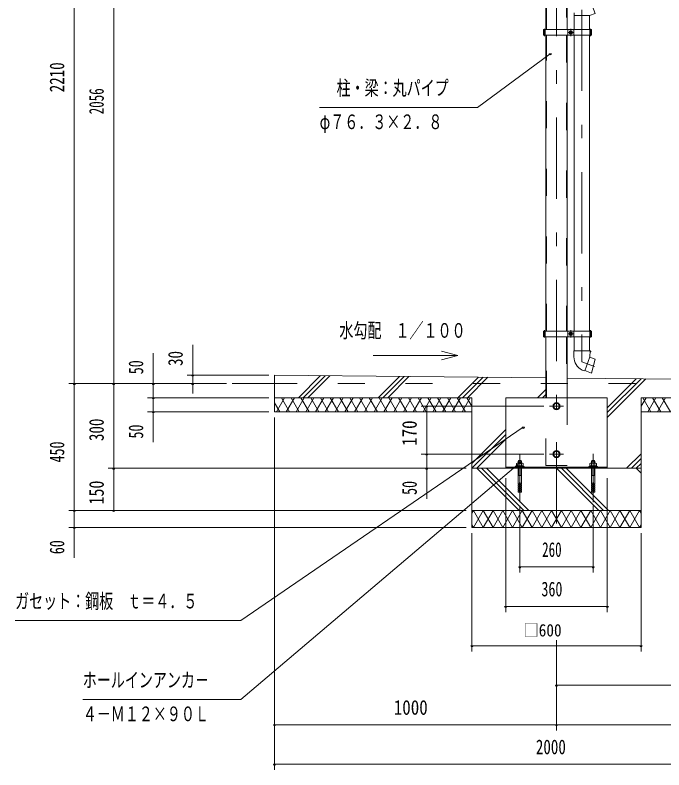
# Model space of a CAD drawing. Units: millimetres, scale not verified, with parts at other scales. Extents: x -25778 to 25782, y -10500 to 10500.
# Drawn here: x 14020 to 19772, y -2830 to 3863 of the extents above; entities that cross this region are included whole.
import ezdxf
from ezdxf.enums import TextEntityAlignment as Align

# ---------------------------------------------------------------- set-up
doc = ezdxf.new("R2010")
doc.units = ezdxf.units.MM
doc.header["$LTSCALE"] = 60
doc.linetypes.add('USER2', pattern=[10, 4, -6])
doc.linetypes.add('USER3', pattern=[24, 12, -5, 2, -5])
for name, color, linetype, lineweight in [('0-6_2-0BOLD', 7, 'Continuous', 18), ('0-7_2-1HIDDEN', 3, 'USER2', 18), ('0-8_2-2CENTER', 3, 'USER3', 18), ('0-9_2-4THIN', 4, 'Continuous', 18), ('0-A_2-5DIM', 3, 'Continuous', 18), ('0-B_2-6HATCH', 2, 'Continuous', 18)]:
    doc.layers.add(name, color=color, linetype=linetype, lineweight=lineweight)
doc.styles.add('ＭＳ ゴシック', font='')
doc.styles.get('ＭＳ ゴシック').set_extended_font_data('MS Gothic')

msp = doc.modelspace()

# ---------------------------------------------------------------- linework, layer by layer
at = {"layer": '0-6_2-0BOLD'}
for p, q in [((18724.82, 3733.93), (18724.82, 4344.93)), ((18977.7, 3858.93), (18977.7, 3733.93)), ((19112.7, 3733.93), (19112.7, 3858.93)), ((18720.82, 3708.93), (18705.57, 3708.93)), ((18720.82, 3683.93), (18720.82, 3733.93)), ((18724.82, 3683.93), (18724.82, 1061.15)), ((18915.57, 1061.15), (18915.57, 3683.93)), ((18919.16, 3683.93), (18919.16, 3733.93)), ((18934.45, 3701.83), (18934.45, 3716.02)), ((18934.55, 3716.2), (18946.85, 3723.3)), ((18946.85, 3694.55), (18934.55, 3701.65)), ((18947.05, 3723.3), (18959.35, 3716.2)), ((18959.35, 3701.65), (18947.05, 3694.55)), ((18959.45, 3716.02), (18959.45, 3701.83)), ((18974.9, 3733.93), (18974.9, 3683.93)), ((18977.7, 3683.93), (18977.7, 1061.15)), ((19112.7, 1061.15), (19112.7, 3683.93)), ((19116.07, 3683.93), (19116.07, 3733.93)), ((19131.32, 3708.93), (19116.07, 3708.93)), ((18720.82, 1036.15), (18705.57, 1036.15)), ((18720.82, 1061.15), (18720.82, 1011.15)), ((18724.82, 1011.15), (18724.82, 469.93)), ((18915.57, 469.93), (18915.57, 1011.15)), ((18919.16, 1011.15), (18919.16, 1061.15)), ((18934.45, 1029.05), (18934.45, 1043.25)), ((18934.55, 1043.42), (18946.85, 1050.52)), ((18946.85, 1021.77), (18934.55, 1028.87)), ((18947.05, 1050.52), (18959.35, 1043.42)), ((18959.35, 1028.87), (18947.05, 1021.77)), ((18959.45, 1043.25), (18959.45, 1029.05)), ((18974.9, 1061.15), (18974.9, 1011.15)), ((18977.7, 1011.15), (18977.7, 886.15)), ((19112.7, 886.15), (19112.7, 1011.15)), ((19116.07, 1011.15), (19116.07, 1061.15)), ((19116.07, 1036.15), (19131.32, 1036.15)), ((18974.02, 832.69), (18972.95, 886.15)), ((16320.19, 669.93), (16320.19, 344.93)), ((18724.82, 645.88), (16320.2, 669.93)), ((21016.82, 622.96), (18915.57, 643.98)), ((15945.19, 594.93), (16320.19, 594.93)), ((16320.2, 469.93), (18070.2, 469.93)), ((18370.2, 469.93), (18370.2, -155.07)), ((16320.2, 344.93), (18070.2, 344.93)), ((19570.2, 344.93), (20820.19, 344.93)), ((18467, -141.07), (18467, -133.57)), ((18480.2, -91.57), (18480.2, -109.57)), ((18480.48, -112.28), (18480.47, -133.56)), ((18487.7, -133.56), (18495.2, -141.07)), ((18495.2, -133.57), (18502.7, -141.06)), ((18509.92, -133.57), (18509.92, -112.28)), ((18523.4, -133.57), (18523.4, -141.07)), ((19117, -141.07), (19117, -133.57)), ((19130.2, -91.57), (19130.2, -109.57)), ((19130.48, -112.28), (19130.47, -133.56)), ((19137.7, -133.56), (19145.2, -141.07)), ((19145.2, -133.57), (19152.7, -141.06)), ((19159.92, -133.57), (19159.92, -112.28)), ((19173.4, -133.57), (19173.4, -141.07)), ((19570.2, -155.07), (18070.2, -155.07)), ((18370.2, -147.07), (19270.2, -147.07)), ((18510.2, -294.06), (18510.2, -155.07)), ((18532.7, -147.07), (18532.7, -141.07)), ((19182.7, -141.07), (19182.7, -147.07)), ((18510.2, -220.97), (18480.2, -220.97)), ((19160.2, -220.97), (19130.2, -220.97)), ((18483.2, -294.06), (18480.2, -300.06)), ((18483.2, -312.06), (18480.2, -318.06)), ((18483.2, -330.06), (18480.2, -336.06)), ((18498.2, -294.06), (18510.2, -294.06)), ((18510.2, -300.06), (18498.2, -300.06)), ((18510.2, -318.06), (18507.2, -312.06)), ((18510.2, -336.06), (18507.2, -330.06)), ((19133.2, -294.06), (19130.2, -300.06)), ((19133.2, -312.06), (19130.2, -318.06)), ((19133.2, -330.06), (19130.2, -336.06)), ((19160.2, -300.06), (19157.2, -294.06)), ((19160.2, -318.06), (19157.2, -312.06)), ((19160.2, -336.06), (19157.2, -330.06)), ((18483.2, -348.06), (18480.2, -354.06)), ((18510.2, -354.06), (18507.2, -348.06)), ((19133.2, -348.06), (19130.2, -354.06)), ((19160.2, -354.06), (19157.2, -348.06)), ((18070.2, -530.07), (19570.2, -530.07))]:
    msp.add_line(p, q, dxfattribs=at)
for points in [[(18915.57, 3733.93), (18915.57, 4074.56), (18970.2, 4074.56)], [(19062.85, 3992.39), (19112.72, 4011.68), (19162.14, 3875.9), (19112.45, 3858.93), (18977.95, 3858.93), (18977.7, 3884.02)], [(18972.95, 886.15), (19117.45, 886.15), (19116.4, 833.65), (19070.4, 707.26), (19046.73, 715.61)], [(19117.25, 876.15), (19123.45, 876.15), (19123.45, 881.15), (19117.45, 886.15)], [(19071.42, 710.08), (19130.37, 689.29), (19162.19, 813.26), (19115.37, 830.83)], [(18070.2, 469.93), (18070.2, -680.07), (19570.2, -680.07), (19570.2, 469.93), (20820.19, 469.93), (20820.19, -530.07), (21320.19, -530.07), (21320.19, 619.93)], [(19270.2, -155.07), (19270.2, 469.93), (18370.2, 469.93)], [(18510.2, -109.57), (18510.2, -91.57), (18505.7, -87.07), (18484.7, -87.07), (18480.2, -91.57), (18510.2, -91.57)], [(19160.2, -109.57), (19160.2, -91.57), (19130.2, -91.57), (19134.7, -87.07), (19155.7, -87.07), (19160.2, -91.57)], [(18532.7, -141.07), (18457.69, -141.06), (18457.69, -147.07)], [(18480.2, -155.07), (18480.2, -294.06), (18492.2, -294.06)], [(19182.7, -141.07), (19107.7, -141.06), (19107.7, -147.07)], [(19130.2, -155.07), (19130.2, -294.06), (19142.2, -294.06)], [(19148.2, -294.06), (19160.2, -294.06), (19160.2, -155.07)], [(18492.2, -354.06), (18480.2, -354.06), (18480.2, -366.07), (18492.2, -366.07), (18492.2, -282.06), (18498.2, -282.06), (18498.2, -366.07), (18510.2, -366.07), (18510.2, -354.06), (18498.2, -354.06)], [(18492.2, -300.06), (18480.2, -300.06), (18480.2, -312.06), (18492.2, -312.06)], [(18492.2, -318.06), (18480.2, -318.06), (18480.2, -330.06), (18492.2, -330.06)], [(18498.2, -312.06), (18510.2, -312.06), (18510.2, -300.06), (18507.2, -294.06)], [(18498.2, -330.06), (18510.2, -330.06), (18510.2, -318.06), (18498.2, -318.06)], [(19142.2, -282.06), (19142.2, -366.07), (19130.2, -366.07), (19130.2, -354.06), (19142.2, -354.06)], [(19142.2, -300.06), (19130.2, -300.06), (19130.2, -312.06), (19142.2, -312.06)], [(19142.2, -330.06), (19130.2, -330.06), (19130.2, -318.06), (19142.2, -318.06)], [(19148.2, -354.06), (19160.2, -354.06), (19160.2, -366.07), (19148.2, -366.07), (19148.2, -282.06), (19142.2, -282.06)], [(19148.2, -312.06), (19160.2, -312.06), (19160.2, -300.06), (19148.2, -300.06)], [(19148.2, -318.06), (19160.2, -318.06), (19160.2, -330.06), (19148.2, -330.06)], [(18492.2, -336.06), (18480.2, -336.06), (18480.2, -348.06), (18492.2, -348.06)], [(18498.2, -348.06), (18510.2, -348.06), (18510.2, -336.06), (18498.2, -336.06)], [(19142.2, -348.06), (19130.2, -348.06), (19130.2, -336.06), (19142.2, -336.06)], [(19148.2, -336.06), (19160.2, -336.06), (19160.2, -348.06), (19148.2, -348.06)]]:
    msp.add_lwpolyline(points, dxfattribs=at)
for points in [[(19131.32, 3733.93), (18705.57, 3733.93), (18705.57, 3683.93), (19131.32, 3683.93)], [(19131.32, 1061.15), (18705.57, 1061.15), (18705.57, 1011.15), (19131.32, 1011.15)], [(18795.2, 409.36), (18795.2, 380.5), (18820.2, 366.06), (18845.2, 380.49), (18845.2, 409.36), (18820.2, 423.8)], [(18795.2, -44.51), (18820.2, -58.94), (18845.2, -44.51), (18845.2, -15.64), (18820.2, -1.2), (18795.2, -15.64)], [(18519.95, -109.57), (18524.64, -112.28), (18524.64, -133.57), (18465.75, -133.57), (18465.75, -112.28), (18470.45, -109.57)], [(19169.95, -109.57), (19120.45, -109.57), (19115.75, -112.28), (19115.75, -133.57), (19174.64, -133.57), (19174.64, -112.28)]]:
    msp.add_lwpolyline(points, close=True, dxfattribs=at)
for centre, radius in [((18946.95, 3708.93), 15.62), ((18946.95, 3708.93), 12.25), ((18946.95, 1036.15), 15.62), ((18946.95, 1036.15), 12.25), ((18820.2, 394.93), 31.25), ((18820.2, 394.93), 24.5), ((18820.2, -30.07), 31.25), ((18820.2, -30.07), 24.5)]:
    msp.add_circle(centre, radius, dxfattribs=at)
for centre, radius, start, end in [((18946.95, 3708.93), 14.38, 149.59184, 150.40814), ((18946.95, 3708.93), 14.38, 209.59184, 210.40814), ((18946.95, 3708.93), 14.38, 89.59184, 90.40814), ((18946.95, 3708.93), 14.38, 269.59184, 270.40814), ((18946.95, 3708.93), 14.38, 29.59184, 30.40814), ((18946.95, 3708.93), 14.38, 329.59184, 330.40814), ((18946.95, 1036.15), 14.38, 149.59184, 150.40814), ((18946.95, 1036.15), 14.38, 209.59184, 210.40814), ((18946.95, 1036.15), 14.38, 89.59184, 90.40814), ((18946.95, 1036.15), 14.38, 269.59184, 270.40814), ((18946.95, 1036.15), 14.38, 29.59184, 30.40814), ((18946.95, 1036.15), 14.38, 329.59184, 330.40814), ((19108.99, 835.39), 135, 181.14575, 242.53503), ((19159.21, 811.71), 2.5, 345.60481, 69.42705), ((19128.62, 692.56), 2.5, 250.57294, 345.6048), ((18473.11, -120.92), 11.35, 49.57169, 90), ((18495.2, -150.9), 41.34, 69.1357, 110.8643), ((18517.28, -120.92), 11.35, 90, 130.43115), ((19123.12, -120.92), 11.35, 49.57169, 90), ((19145.2, -150.9), 41.34, 69.1357, 110.8643), ((19167.28, -120.92), 11.35, 90, 130.43115)]:
    msp.add_arc(centre, radius, start, end, dxfattribs=at)
at = {"layer": '0-7_2-1HIDDEN'}
for p, q in [((18731.82, 3733.93), (18731.82, 4344.93)), ((18908.57, 4081.56), (18908.57, 3733.93)), ((18731.82, 1061.15), (18731.82, 3683.93)), ((18908.57, 3683.93), (18908.57, 1061.15)), ((18731.82, 469.93), (18731.82, 1011.15)), ((18908.57, 1011.15), (18908.57, 469.93)), ((21320.2, 594.93), (16320.2, 594.93)), ((18915.57, 469.93), (18915.57, -130.07))]:
    msp.add_line(p, q, dxfattribs=at)
msp.add_lwpolyline([(18915.57, -130.07), (18724.82, -130.07), (18724.82, 469.93)], dxfattribs=at)
at = {"layer": '0-8_2-2CENTER'}
for p, q in [((18820.2, 5834.72), (18820.2, -718.2)), ((18715.2, 3676.43), (18715.2, 3741.43)), ((18925.07, 3708.93), (18968.82, 3708.93)), ((18946.95, 3741.43), (18946.95, 3676.43)), ((19121.7, 3676.43), (19121.7, 3741.43)), ((18715.2, 1003.65), (18715.2, 1068.65)), ((18925.07, 1036.15), (18968.82, 1036.15)), ((18946.95, 1003.65), (18946.95, 1068.65)), ((19121.7, 1003.65), (19121.7, 1068.65)), ((18882.7, 394.93), (18757.7, 394.93)), ((18495.2, -455.32), (18495.2, -27.89)), ((18757.7, -30.07), (18882.7, -30.07)), ((19145.2, -27.89), (19145.2, -455.32))]:
    msp.add_line(p, q, dxfattribs=at)
msp.add_lwpolyline([(21238.51, 5325.11), (21238.51, 4708.52), (19045.2, 3910.22), (19045.2, 788), (19158.06, 746.92)], dxfattribs=at)
at = {"layer": '0-9_2-4THIN'}
for p, q in [((18483.2, -109.57), (18483.2, -88.56)), ((18507.2, -88.56), (18507.2, -109.57)), ((19133.2, -109.57), (19133.2, -88.56)), ((19157.2, -88.56), (19157.2, -109.57))]:
    msp.add_line(p, q, dxfattribs=at)
for points in [[(18480.2, -226.17), (18483.2, -220.97), (18483.2, -155.07)], [(18507.2, -155.07), (18507.2, -220.97), (18510.2, -226.17)], [(19133.2, -155.07), (19133.2, -220.97), (19130.2, -226.17)], [(19160.2, -226.17), (19157.2, -220.97), (19157.2, -155.07)]]:
    msp.add_lwpolyline(points, dxfattribs=at)
at = {"layer": '0-A_2-5DIM'}
for p, q in [((14545.19, 6119.93), (14545.19, -950.06)), ((14895.18, -530.06), (14895.18, 6119.93)), ((18765.18, 3520.34), (18120.2, 3044.93)), ((18775.18, 3520.34), (18755.18, 3520.34)), ((18120.2, 3044.93), (16720.2, 3044.93)), ((15595.19, 507.96), (15595.19, 939.93)), ((17945.19, 844.93), (17800.3, 883.75)), ((15245.19, 864.93), (15245.19, 74.93)), ((16270.2, 669.93), (15545.19, 669.93)), ((15605.19, 669.93), (15585.19, 669.93)), ((15895.19, 594.93), (14495.19, 594.93)), ((14555.19, 594.93), (14535.19, 594.93)), ((14905.18, 594.93), (14885.18, 594.93)), ((15255.19, 594.93), (15235.19, 594.93)), ((15605.19, 594.93), (15585.19, 594.93)), ((16270.2, 469.93), (15195.19, 469.93)), ((15255.19, 469.93), (15235.19, 469.93)), ((15195.19, 344.93), (16270.2, 344.93)), ((15255.19, 344.93), (15235.19, 344.93)), ((18707.7, 394.93), (17620.2, 394.93)), ((17680.2, 394.93), (17660.2, 394.93)), ((17670.2, 394.93), (17670.2, -425.07)), ((16320.2, 294.93), (16320.2, -2830.07)), ((18535.33, 207.69), (18515.33, 207.69)), ((17620.2, -30.07), (18707.7, -30.07)), ((17680.2, -30.07), (17660.2, -30.07)), ((18506.69, -104.7), (18486.69, -104.7)), ((18020.2, -155.07), (14845.19, -155.07)), ((14905.18, -155.07), (14885.18, -155.07)), ((17680.2, -155.07), (17660.2, -155.07)), ((18370.2, -1430.07), (18370.2, -243.53)), ((19270.2, -243.53), (19270.2, -1430.07)), ((14495.19, -530.06), (18020.2, -530.06)), ((14555.19, -530.06), (14535.19, -530.06)), ((14905.18, -530.06), (14885.18, -530.06)), ((18495.2, -1080.07), (18495.2, -489.99)), ((19145.2, -489.99), (19145.2, -1080.07)), ((14495.19, -680.06), (18020.2, -680.06)), ((14555.19, -680.06), (14535.19, -680.06)), ((18070.2, -730.07), (18070.2, -1780.07)), ((19570.2, -1780.07), (19570.2, -730.06)), ((18505.2, -1030.07), (18485.2, -1030.07)), ((19145.2, -1030.07), (18495.2, -1030.07)), ((19155.2, -1030.07), (19135.2, -1030.07)), ((18380.2, -1380.07), (18360.2, -1380.07)), ((19270.2, -1380.07), (18370.2, -1380.07)), ((19280.2, -1380.07), (19260.2, -1380.07)), ((18080.2, -1730.07), (18060.2, -1730.07)), ((18070.2, -1730.07), (19570.2, -1730.07)), ((18820.2, -1680.07), (18820.2, -2480.07)), ((19580.2, -1730.07), (19560.2, -1730.07)), ((18830.2, -2080.07), (18810.2, -2080.07)), ((18820.2, -2080.07), (21712.69, -2080.07)), ((16330.2, -2430.07), (16310.2, -2430.07)), ((21320.19, -2430.07), (16320.2, -2430.07)), ((18830.2, -2430.07), (18810.2, -2430.07)), ((16330.2, -2780.07), (16310.2, -2780.07)), ((16320.2, -2780.07), (21320.19, -2780.07))]:
    msp.add_line(p, q, dxfattribs=at)
for points in [[(17800.3, 806.11), (17945.19, 844.93), (17195.19, 844.93)], [(14020.2, -1505.07), (16020.2, -1505.07), (18525.33, 207.69)], [(18496.69, -104.7), (16020.2, -2205.07), (14620.2, -2205.07)]]:
    msp.add_lwpolyline(points, dxfattribs=at)
for centre in [(18765.18, 3520.34), (15595.19, 669.93), (14545.19, 594.93), (14895.18, 594.93), (15245.19, 594.93), (15595.19, 594.93), (15245.19, 469.93), (15245.19, 344.93), (17670.2, 394.93), (18525.33, 207.69), (17670.2, -30.07), (18496.69, -104.7), (14895.18, -155.07), (17670.2, -155.07), (14545.19, -530.06), (14895.18, -530.06), (14545.19, -680.06), (18495.2, -1030.07), (19145.2, -1030.07), (18370.2, -1380.07), (19270.2, -1380.07), (18070.2, -1730.07), (19570.2, -1730.07), (18820.2, -2080.07), (16320.2, -2430.07), (18820.2, -2430.07), (16320.2, -2780.07)]:
    msp.add_arc(centre, 10, 180, 0, dxfattribs=at)
at = {"layer": '0-B_2-6HATCH'}
for p, q in [((16531.45, 469.93), (16727.38, 665.86)), ((16769.39, 665.44), (16573.88, 469.93)), ((16616.3, 469.93), (16811.39, 665.02)), ((17238.56, 469.93), (17427.49, 658.86)), ((17469.49, 658.44), (17280.98, 469.93)), ((17323.41, 469.93), (17511.5, 658.02)), ((17945.66, 469.93), (18127.59, 651.86)), ((18169.6, 651.44), (17988.09, 469.93)), ((18030.52, 469.93), (18211.6, 651.02)), ((19270.2, 380.25), (19527.8, 637.85)), ((19569.81, 637.43), (19270.2, 337.82)), ((19270.2, 295.4), (19611.82, 637.01)), ((18652.77, 469.93), (18724.82, 541.98)), ((16320.19, 464.8), (16323.16, 469.93)), ((16409.76, 469.93), (16337.59, 344.93)), ((16453.06, 344.93), (16380.89, 469.93)), ((16496.36, 469.93), (16424.19, 344.93)), ((16539.66, 344.93), (16467.49, 469.93)), ((16582.96, 469.93), (16510.8, 344.93)), ((16626.26, 344.93), (16554.1, 469.93)), ((16669.57, 469.93), (16597.4, 344.93)), ((16712.87, 344.93), (16640.7, 469.93)), ((16756.17, 469.93), (16684, 344.93)), ((16799.47, 344.93), (16727.3, 469.93)), ((16842.77, 469.93), (16770.6, 344.93)), ((16886.07, 344.93), (16813.9, 469.93)), ((16929.37, 469.93), (16857.21, 344.93)), ((16972.68, 344.93), (16900.51, 469.93)), ((17015.98, 469.93), (16943.81, 344.93)), ((17059.28, 344.93), (16987.11, 469.93)), ((17102.58, 469.93), (17030.41, 344.93)), ((17145.88, 344.93), (17073.71, 469.93)), ((17189.18, 469.93), (17117.01, 344.93)), ((17232.48, 344.93), (17160.32, 469.93)), ((17275.79, 469.93), (17203.62, 344.93)), ((17319.09, 344.93), (17246.92, 469.93)), ((17362.39, 469.93), (17290.22, 344.93)), ((17405.69, 344.93), (17333.52, 469.93)), ((17448.99, 469.93), (17376.82, 344.93)), ((17492.29, 344.93), (17420.12, 469.93)), ((17535.59, 469.93), (17463.42, 344.93)), ((17578.9, 344.93), (17506.73, 469.93)), ((17622.19, 469.93), (17550.02, 344.93)), ((17665.5, 344.93), (17593.33, 469.93)), ((17708.8, 469.93), (17636.63, 344.93)), ((17752.1, 344.93), (17679.93, 469.93)), ((17795.4, 469.93), (17723.23, 344.93)), ((17838.7, 344.93), (17766.53, 469.93)), ((17882, 469.93), (17809.83, 344.93)), ((17925.3, 344.93), (17853.13, 469.93)), ((17968.61, 469.93), (17896.44, 344.93)), ((17939.74, 469.93), (18011.91, 344.93)), ((17983.04, 344.93), (18055.21, 469.93)), ((18070.2, 393.97), (18026.34, 469.93)), ((18724.82, 499.55), (18695.2, 469.93)), ((19614.05, 469.93), (19570.2, 393.97)), ((19585.19, 469.93), (19657.36, 344.93)), ((19628.49, 344.93), (19700.66, 469.93)), ((19671.79, 469.93), (19743.96, 344.93)), ((19715.09, 344.93), (19787.26, 469.93)), ((19758.39, 469.93), (19830.56, 344.93)), ((16366.46, 344.93), (16320.19, 425.06)), ((18069.64, 344.93), (18070.2, 345.89)), ((19570.2, 345.89), (19570.75, 344.93)), ((18070.2, -112.64), (18370.2, 187.36)), ((18370.2, 144.93), (18070.2, -155.07)), ((18112.63, -155.07), (18370.2, 102.5)), ((19570.2, -26.86), (19441.99, -155.07)), ((19484.41, -155.07), (19570.2, -69.29)), ((19570.2, -111.71), (19526.84, -155.07)), ((18488.56, -530.07), (18113.56, -155.07)), ((18530.99, -530.07), (18155.98, -155.07)), ((18198.41, -155.07), (18573.41, -530.07)), ((19195.67, -530.07), (18820.66, -155.07)), ((18863.09, -155.07), (19238.09, -530.07)), ((19280.52, -530.07), (18905.52, -155.07)), ((19527.77, -155.07), (19570.2, -197.5)), ((18070.2, -656.03), (18084.07, -680.07))]:
    msp.add_line(p, q, dxfattribs=at)
for points in [[(18170.68, -680.07), (18084.07, -530.07), (18070.2, -554.11)], [(18084.08, -680.07), (18170.68, -530.07), (18257.28, -680.07), (18343.88, -530.07), (18430.49, -680.07), (18517.09, -530.07), (18603.69, -680.07), (18690.29, -530.07), (18776.9, -680.07), (18863.5, -530.07), (18950.1, -680.07), (19036.7, -530.07), (19123.3, -680.07)], [(18517.09, -680.07), (18430.49, -530.07), (18343.88, -680.07), (18257.28, -530.07), (18170.68, -680.07)], [(18863.5, -680.07), (18776.9, -530.07), (18690.29, -680.07), (18603.69, -530.07), (18517.09, -680.07)], [(19036.7, -680.07), (18950.1, -530.07), (18863.5, -680.07)], [(19209.91, -680.07), (19123.31, -530.07), (19036.71, -680.07)], [(19123.31, -680.07), (19209.91, -530.07), (19296.51, -680.07)], [(19383.11, -680.07), (19296.51, -530.07), (19209.91, -680.07)], [(19296.51, -680.07), (19383.11, -530.07), (19469.71, -680.07)], [(19570.2, -656.03), (19556.32, -680.07), (19469.72, -530.07), (19383.11, -680.07)], [(19469.72, -680.07), (19556.32, -530.07), (19570.2, -554.11)]]:
    msp.add_lwpolyline(points, dxfattribs=at)

# ---------------------------------------------------------------- texts
at = {"layer": '0-A_2-5DIM', "color": 7, "style": 'ＭＳ ゴシック'}
for s, width, p in [('2210', 0.75, (14495.19, 3178.33)), ('2056', 0.65, (14845.18, 2983.27)), ('30', 0.75, (15545.19, 751.62)), ('50', 0.7, (15195.19, 678.21)), ('300', 0.75, (14845.19, 85.83)), ('50', 0.7, (15195.19, 108.21)), ('170', 0.85, (17620.2, 42.94)), ('450', 0.7, (14495.19, -103.95)), ('150', 0.8, (14845.19, -477.05)), ('50', 0.7, (17620.2, -391.79)), ('60', 0.7, (14495.19, -917.18))]:
    msp.add_text(s, height=130.2, rotation=90, dxfattribs=dict(at, width=width)).set_placement(p, align=Align.BOTTOM_LEFT)
for s, height, width, p in [('柱・梁：丸パイプ', 130.2, 0.7, (16870.2, 3112.7)), ('φ７６．３×２．８', 130.2, 0.7, (16720.2, 2812.69)), ('水勾配\u3000１／１００', 130.2, 0.7, (16895.19, 962.7)), ('260', 130.2, 0.65, (18692.92, -980.07)), ('360', 130.2, 0.7, (18686.48, -1330.07)), ('ガセット：鋼板\u3000ｔ＝４．５', 130.2, 0.7, (14020.17, -1437.28)), ('□600', 110.7, 0.9, (18526.45, -1680.07)), ('ホールインアンカ－', 130.2, 0.7, (14620.17, -2137.28)), ('４－Ｍ１２×９０Ｌ', 130.2, 0.7, (14620.17, -2437.28)), ('1000', 130.2, 0.85, (17377.4, -2380.07)), ('2000', 130.2, 0.75, (18637.16, -2730.07))]:
    msp.add_text(s, height=height, dxfattribs=dict(at, width=width)).set_placement(p, align=Align.BOTTOM_LEFT)

doc.saveas('drawing.dxf')
